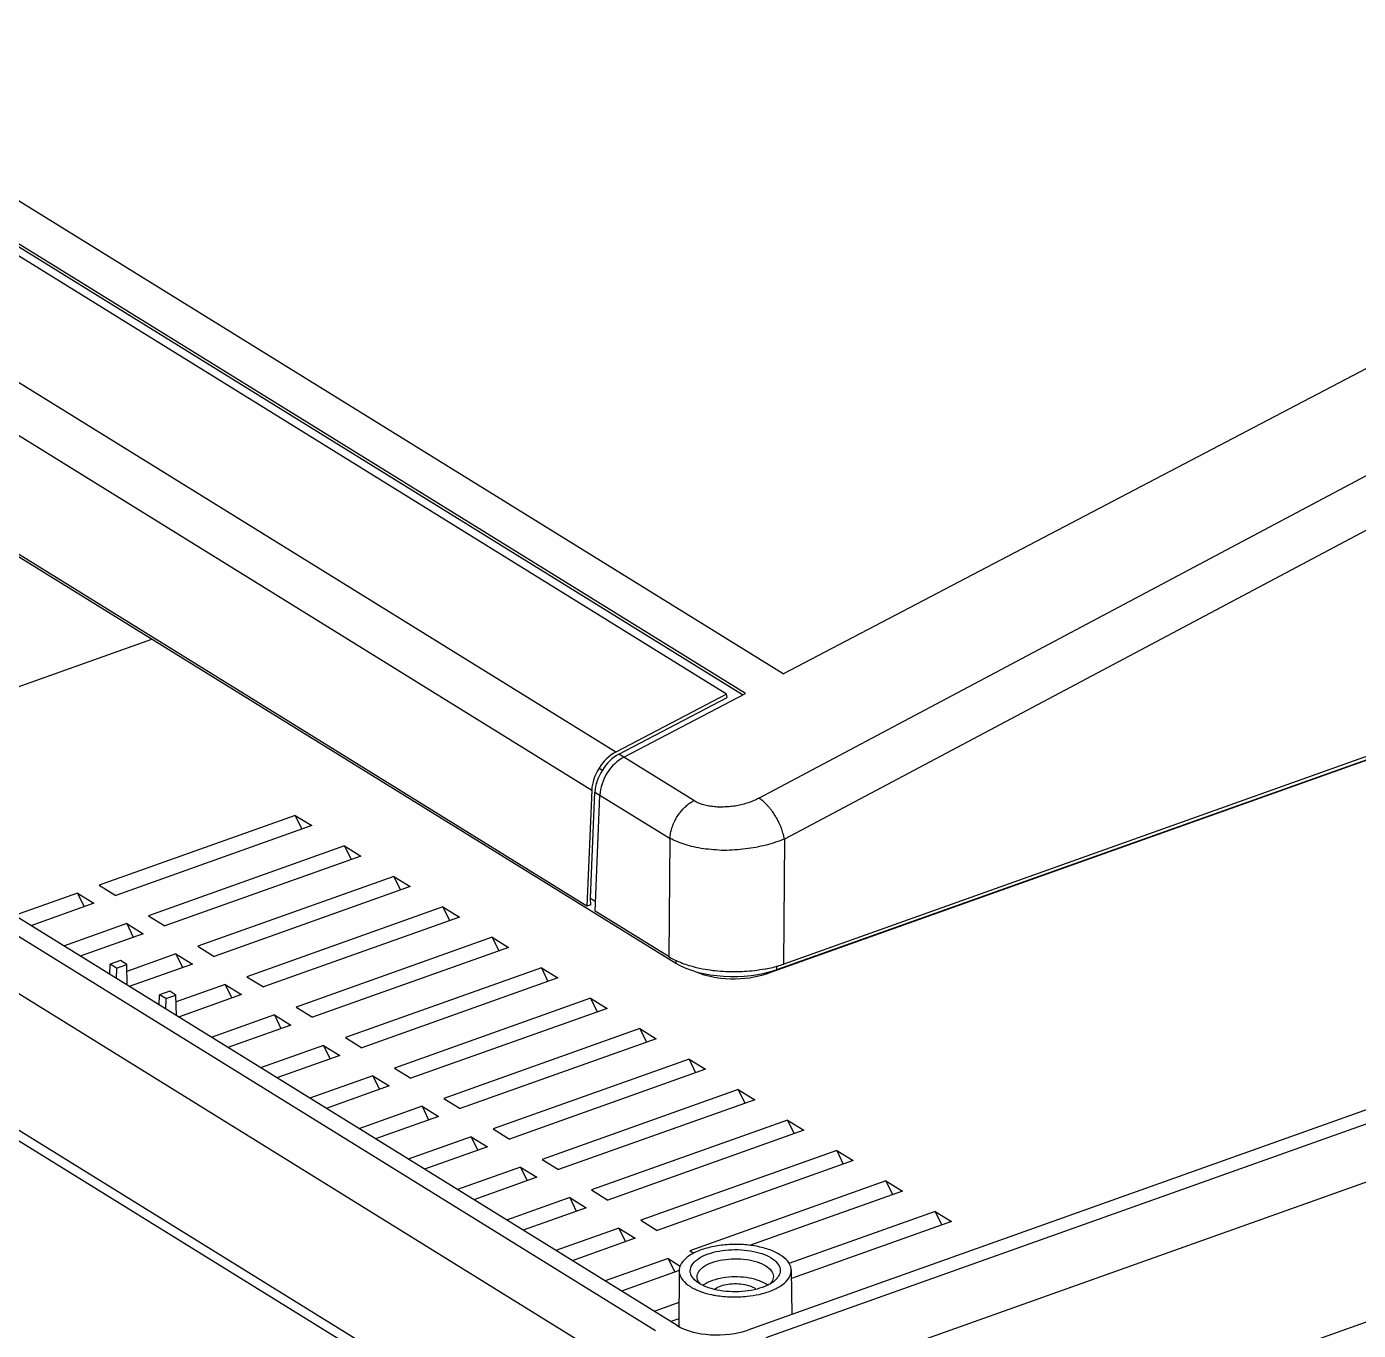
# Model space of a CAD drawing. Header units: inches. Extents: x 3721 to 4368, y 531 to 969.
# Drawn here: x 3814.1 to 3911.7, y 579.1 to 674.7 of the extents above; entities that cross this region are included whole.
import ezdxf

# ---------------------------------------------------------------- set-up
doc = ezdxf.new("R2010")
doc.units = ezdxf.units.IN
doc.header["$MEASUREMENT"] = 0
doc.layers.add('10', color=7, linetype='Continuous')
doc.layers.add('5', color=7, linetype='Continuous')

msp = doc.modelspace()

# ---------------------------------------------------------------- linework, layer by layer
at = {"layer": '10', "color": 7, "linetype": 'Continuous'}
for p, q in [((4017.948, 632.956), (3866.935, 579.158)), ((3868.269, 578.607), (4018.719, 632.205)), ((3797.454, 620.638), (3823.244, 629.826)), ((3861.758, 579.482), (3781.097, 629.39)), ((3860.154, 579.112), (3779.907, 628.764)), ((4018.377, 627.814), (3868.333, 574.36)), ((3860.224, 574.868), (3780.293, 624.325)), ((3833.755, 616.889), (3819.381, 611.768)), ((3834.958, 616.144), (3820.584, 611.023)), ((3833.755, 616.889), (3834.958, 616.144)), ((3833.755, 616.889), (3834.238, 615.888)), ((3868.588, 564.19), (4016.641, 616.934)), ((3837.364, 614.656), (3822.99, 609.535)), ((3837.364, 614.656), (3838.567, 613.911)), ((3837.364, 614.656), (3837.847, 613.655)), ((3782.135, 613.221), (3860.568, 564.692)), ((3838.567, 613.911), (3824.193, 608.79)), ((3840.973, 612.423), (3826.599, 607.302)), ((3840.973, 612.423), (3842.176, 611.678)), ((3840.973, 612.423), (3841.456, 611.422)), ((3861.354, 563.398), (3782.922, 611.927)), ((3819.381, 611.768), (3820.584, 611.023)), ((3842.176, 611.678), (3827.802, 606.558)), ((3817.784, 611.199), (3813.16, 609.551)), ((3818.987, 610.454), (3814.363, 608.807)), ((3817.784, 611.199), (3818.987, 610.454)), ((3817.784, 611.199), (3818.267, 610.198)), ((3822.99, 609.535), (3824.193, 608.79)), ((3844.582, 610.19), (3830.208, 605.069)), ((3845.785, 609.445), (3831.411, 604.325)), ((3844.582, 610.19), (3845.785, 609.445)), ((3844.582, 610.19), (3845.065, 609.189)), ((3821.393, 608.966), (3816.769, 607.318)), ((3821.393, 608.966), (3822.596, 608.222)), ((3821.393, 608.966), (3821.876, 607.965)), ((3822.596, 608.222), (3817.972, 606.574)), ((3848.191, 607.957), (3833.817, 602.836)), ((3848.191, 607.957), (3849.394, 607.213)), ((3848.191, 607.957), (3848.673, 606.956)), ((3825.002, 606.733), (3821.406, 605.452)), ((3825.002, 606.733), (3826.205, 605.989)), ((3825.002, 606.733), (3825.484, 605.732)), ((3826.599, 607.302), (3827.802, 606.558)), ((3849.394, 607.213), (3835.02, 602.092)), ((3820.153, 605.225), (3820.189, 605.98)), ((3820.934, 606.245), (3820.189, 605.98)), ((3820.652, 605.693), (3820.189, 605.98)), ((3820.652, 605.693), (3820.625, 604.933)), ((3820.652, 605.693), (3821.397, 605.958)), ((3821.397, 605.958), (3820.934, 606.245)), ((3821.424, 604.438), (3821.397, 605.958)), ((3826.205, 605.989), (3821.581, 604.341)), ((3851.8, 605.724), (3837.426, 600.603)), ((3851.8, 605.724), (3853.003, 604.98)), ((3851.8, 605.724), (3852.282, 604.723)), ((3828.611, 604.5), (3825.015, 603.219)), ((3828.611, 604.5), (3829.814, 603.756)), ((3828.611, 604.5), (3829.093, 603.499)), ((3830.208, 605.069), (3831.411, 604.325)), ((3853.003, 604.98), (3838.628, 599.859)), ((3823.762, 602.992), (3823.798, 603.747)), ((3824.543, 604.012), (3823.798, 603.747)), ((3824.261, 603.46), (3823.798, 603.747)), ((3824.261, 603.46), (3824.234, 602.7)), ((3824.261, 603.46), (3825.005, 603.725)), ((3825.005, 603.725), (3824.543, 604.012)), ((3825.033, 602.205), (3825.005, 603.725)), ((3829.814, 603.756), (3825.189, 602.108)), ((3855.409, 603.491), (3841.034, 598.37)), ((3855.409, 603.491), (3855.891, 602.49)), ((3855.409, 603.491), (3856.612, 602.747)), ((3833.817, 602.836), (3835.02, 602.092)), ((3856.612, 602.747), (3842.237, 597.626)), ((3832.22, 602.267), (3827.595, 600.62)), ((3833.422, 601.523), (3828.798, 599.875)), ((3832.22, 602.267), (3833.422, 601.523)), ((3832.22, 602.267), (3832.702, 601.266)), ((3837.426, 600.603), (3838.628, 599.859)), ((3859.017, 601.258), (3844.643, 596.137)), ((3860.22, 600.514), (3845.846, 595.393)), ((3859.017, 601.258), (3859.5, 600.257)), ((3859.017, 601.258), (3860.22, 600.514)), ((3835.828, 600.034), (3831.204, 598.387)), ((3835.828, 600.034), (3837.031, 599.29)), ((3835.828, 600.034), (3836.311, 599.033)), ((3837.031, 599.29), (3832.407, 597.642)), ((3862.626, 599.025), (3848.252, 593.904)), ((3862.626, 599.025), (3863.109, 598.024)), ((3862.626, 599.025), (3863.829, 598.281)), ((3839.437, 597.801), (3834.813, 596.154)), ((3839.437, 597.801), (3840.64, 597.057)), ((3839.437, 597.801), (3839.92, 596.8)), ((3841.034, 598.37), (3842.237, 597.626)), ((3863.829, 598.281), (3849.455, 593.16)), ((3840.64, 597.057), (3836.016, 595.409)), ((3866.235, 596.792), (3851.861, 591.671)), ((3866.235, 596.792), (3866.718, 595.791)), ((3866.235, 596.792), (3867.438, 596.048)), ((3844.643, 596.137), (3845.846, 595.393)), ((3867.438, 596.048), (3853.064, 590.927)), ((3843.046, 595.568), (3838.422, 593.921)), ((3844.249, 594.824), (3839.625, 593.177)), ((3843.046, 595.568), (3844.249, 594.824)), ((3843.046, 595.568), (3843.529, 594.567)), ((3848.252, 593.904), (3849.455, 593.16)), ((3869.844, 594.559), (3855.47, 589.438)), ((3871.047, 593.815), (3856.673, 588.694)), ((3869.844, 594.559), (3870.327, 593.558)), ((3869.844, 594.559), (3871.047, 593.815)), ((3846.655, 593.335), (3842.031, 591.688)), ((3846.655, 593.335), (3847.858, 592.591)), ((3846.655, 593.335), (3847.138, 592.334)), ((3847.858, 592.591), (3843.234, 590.944)), ((3873.453, 592.326), (3859.079, 587.205)), ((3873.453, 592.326), (3873.936, 591.325)), ((3873.453, 592.326), (3874.656, 591.582)), ((3850.264, 591.102), (3845.64, 589.455)), ((3850.264, 591.102), (3850.746, 590.101)), ((3850.264, 591.102), (3851.467, 590.358)), ((3851.861, 591.671), (3853.064, 590.927)), ((3874.656, 591.582), (3860.282, 586.461)), ((3851.467, 590.358), (3846.843, 588.711)), ((3877.062, 590.093), (3862.688, 584.973)), ((3877.062, 590.093), (3877.544, 589.092)), ((3877.062, 590.093), (3878.265, 589.349)), ((3853.873, 588.869), (3849.249, 587.222)), ((3853.873, 588.869), (3854.355, 587.868)), ((3853.873, 588.869), (3855.076, 588.125)), ((3855.47, 589.438), (3856.673, 588.694)), ((3878.265, 589.349), (3867.066, 585.359)), ((3855.076, 588.125), (3850.452, 586.478)), ((3880.671, 587.86), (3869.942, 584.038)), ((3880.671, 587.86), (3881.153, 586.86)), ((3880.671, 587.86), (3881.874, 587.116)), ((3859.079, 587.205), (3860.282, 586.461)), ((3881.874, 587.116), (3870.129, 582.932)), ((3857.482, 586.636), (3852.857, 584.989)), ((3858.685, 585.892), (3854.06, 584.245)), ((3857.482, 586.636), (3857.964, 585.636)), ((3857.482, 586.636), (3858.685, 585.892)), ((3862.688, 584.973), (3862.983, 584.79)), ((3861.09, 584.404), (3856.466, 582.756)), ((3861.09, 584.404), (3861.573, 583.403)), ((3861.09, 584.404), (3861.979, 583.854)), ((3861.892, 583.516), (3857.669, 582.012)), ((3861.896, 583.503), (3861.874, 579.427)), ((3870.12, 583.538), (3870.166, 580.309)), ((3863.212, 582.681), (3863.015, 582.851)), ((3863.373, 582.573), (3863.213, 582.682)), ((3863.463, 582.515), (3863.363, 582.634)), ((3863.664, 582.416), (3863.373, 582.573)), ((3867.413, 582.243), (3867.528, 582.164)), ((3868.379, 582.457), (3868.252, 582.542)), ((3861.883, 581.167), (3860.075, 580.523)), ((3861.877, 579.992), (3861.278, 579.779))]:
    msp.add_line(p, q, dxfattribs=at)
for centre, radius, start, end in [((3864.131, 583.188), 0.946, 210.11207, 215.81365), ((3864.843, 580.804), 2.024, 123.32709, 125.72395), ((3867.608, 584.29), 1.989, 307.13993, 311.01771), ((3865.802, 588.905), 7.308, 257.91635, 260.4178), ((3866.256, 588.483), 6.875, 282.64725, 284.48932)]:
    msp.add_arc(centre, radius, start, end, dxfattribs=at)
msp.add_ellipse((3864.712, 580.537), major_axis=(3.699, 0.017), ratio=0.46909, start_param=3.785473, end_param=5.355051, dxfattribs=at)
for points, start_tangent, end_tangent in [([(3869.293, 584.682), (3868.459, 585.067), (3867.431, 585.324), (3866.295, 585.434), (3865.136, 585.391), (3864.04, 585.197), (3863.105, 584.866), (3862.403, 584.426), (3861.993, 583.912), (3861.898, 583.502)], (-0.850384, 0.526163), (-0.017108, -0.999854)), ([(3863.015, 582.851), (3862.919, 582.958), (3862.718, 583.387), (3862.782, 583.823), (3863.103, 584.234), (3863.66, 584.59), (3864.406, 584.857), (3865.282, 585.017), (3866.216, 585.055), (3867.137, 584.968), (3867.972, 584.76), (3868.644, 584.45)], (-0.702679, 0.711507), (0.850384, -0.526163)), ([(3863.211, 583.058), (3863.333, 583.445), (3863.717, 583.815), (3864.326, 584.112), (3865.099, 584.307), (3865.962, 584.381), (3866.829, 584.327), (3867.616, 584.15), (3868.246, 583.866)], (0.002195, 0.999998), (0.850384, -0.526163)), ([(3868.644, 584.45), (3869.097, 584.065), (3869.298, 583.636), (3869.235, 583.2), (3868.914, 582.789)], (0.850384, -0.526163), (-0.75419, -0.656656)), ([(3870.119, 583.538), (3870.11, 583.659), (3869.86, 584.199), (3869.293, 584.682)], (-0.002146, 0.999998), (-0.850384, 0.526163)), ([(3861.898, 583.502), (3861.906, 583.364), (3862.157, 582.824), (3862.724, 582.341)], (-0.017108, -0.999854), (0.850384, -0.526163)), ([(3863.312, 582.713), (3863.211, 583.038), (3863.211, 583.058)], (-0.501047, 0.86542), (0.002195, 0.999998)), ([(3868.252, 582.542), (3867.615, 582.827), (3866.826, 583.003), (3865.969, 583.056), (3865.114, 582.984), (3864.341, 582.79), (3863.731, 582.495)], (-0.850384, 0.526163), (-0.835173, -0.549987)), ([(3868.246, 583.866), (3868.657, 583.506), (3868.809, 583.102), (3868.809, 583.082)], (0.850384, -0.526163), (-0.002195, -0.999998)), ([(3868.809, 583.082), (3868.687, 582.695)], (-0.002195, -0.999998), (-0.533703, -0.845672)), ([(3868.911, 582.157), (3869.613, 582.597), (3870.024, 583.111), (3870.119, 583.538)], (0.904975, 0.425464), (-0.002146, 0.999998)), ([(3862.724, 582.341), (3863.467, 581.988)], (0.850384, -0.526163), (0.939674, -0.342071)), ([(3863.467, 581.988), (3863.557, 581.956), (3864.272, 581.759)], (0.939674, -0.342071), (0.97776, -0.209729)), ([(3868.356, 582.434), (3867.611, 582.166), (3866.735, 582.006), (3865.801, 581.968), (3864.88, 582.055), (3864.045, 582.263), (3863.664, 582.416)], (-0.902365, -0.430973), (-0.904956, 0.425505)), ([(3864.51, 582.159), (3864.732, 582.298), (3865.215, 582.471), (3865.794, 582.558), (3866.399, 582.546), (3866.964, 582.437), (3867.413, 582.243)], (0.780849, 0.624719), (0.850384, -0.526163)), ([(3867.976, 581.827), (3868.911, 582.157)], (0.968166, 0.250308), (0.904975, 0.425464)), ([(3868.809, 582.704), (3868.356, 582.434)], (-0.796862, -0.604161), (-0.902365, -0.430973)), ([(3868.687, 582.695), (3868.555, 582.529)], (-0.533703, -0.845672), (-0.698527, -0.715584)), ([(3864.586, 581.699), (3865.721, 581.589), (3866.88, 581.632), (3867.762, 581.775)], (0.985982, -0.166853), (0.975712, 0.219057))]:
    msp.add_spline(points, degree=3, dxfattribs=dict(at, start_tangent=start_tangent, end_tangent=end_tangent))
at = {"layer": '5', "color": 7, "linetype": 'Continuous'}
for p, q in [((3869.529, 627.273), (4001.237, 696.291)), ((3867.74, 618.164), (4009.647, 693.502)), ((4011.375, 690.415), (3869.621, 615.158)), ((3869.529, 627.273), (3800.337, 670.084)), ((3866.754, 625.834), (3797.59, 668.629)), ((3866.551, 625.725), (3797.622, 668.374)), ((3865.366, 625.791), (3797.399, 667.845)), ((3857.245, 621.536), (3789.279, 663.589)), ((3787.525, 660.811), (3855.492, 618.758)), ((3869.068, 605.59), (4019.794, 659.287)), ((4019.741, 659.496), (3869.562, 605.995)), ((3868.355, 605.3), (4018.775, 658.887)), ((3781.219, 655.828), (3861.664, 606.054)), ((3855.135, 610.25), (3787.161, 652.308)), ((3865.366, 625.791), (3857.245, 621.536)), ((3857.482, 621.384), (3865.417, 625.542)), ((3857.847, 621.164), (3866.757, 625.833)), ((3865.417, 625.542), (3865.366, 625.791)), ((3857.845, 621.16), (3857.482, 621.384)), ((3862.983, 617.986), (3857.847, 621.164)), ((3856.033, 620.363), (3856.27, 620.211)), ((3855.492, 618.758), (3855.131, 610.252)), ((3855.398, 610.818), (3855.728, 618.606)), ((3855.728, 618.606), (3856.091, 618.381)), ((3855.733, 609.88), (3856.094, 618.385)), ((3856.094, 618.385), (3861.229, 615.208)), ((3861.167, 606.518), (3861.229, 615.208)), ((3869.621, 615.158), (3869.556, 605.992)), ((3855.413, 610.349), (3855.135, 610.25)), ((3855.398, 610.818), (3855.763, 610.592)), ((3855.416, 610.346), (3855.398, 610.818)), ((3861.162, 606.521), (3855.73, 609.882)), ((3861.656, 606.286), (3861.664, 606.054)), ((3868.355, 605.3), (3868.357, 605.4)), ((3869.068, 605.59), (3869.073, 605.863))]:
    msp.add_line(p, q, dxfattribs=at)
for centre, radius, start, end in [((3863.869, 610.907), 5.155, 238.32098, 243.35314), ((3864.172, 611.499), 5.819, 243.29818, 245.23184), ((3866.147, 616.243), 10.811, 280.91238, 281.36406), ((3866.22, 615.883), 10.444, 281.3596, 282.60891), ((3866.403, 615.084), 9.624, 282.58486, 285.73825), ((3866.568, 614.482), 9.001, 285.76654, 286.49346), ((3866.715, 613.998), 8.495, 286.47135, 289.58496)]:
    msp.add_arc(centre, radius, start, end, dxfattribs=at)
for centre, major_axis, ratio, start_param, end_param in [((3857.62, 619.342), (1.293, 2.256), 0.725297, 0.849782, 1.533895), ((3857.857, 619.19), (1.293, 2.256), 0.725297, 7.132968, 7.81708), ((3858.115, 619.036), (1.431, 2.171), 0.688348, 7.177042, 7.861155), ((3857.62, 619.342), (1.439, 2.165), 0.725713, 1.581741, 2.265854), ((3857.857, 619.19), (1.439, 2.165), 0.725713, 1.581741, 2.265854), ((3858.115, 619.036), (1.306, 2.248), 0.68799, 1.538996, 2.223109), ((3865.89, 607.568), (5.299, 0.024), 0.46909, -2.497713, -0.928134), ((3865.933, 606.816), (4.053, 0.018), 0.46909, -2.355658, -0.928134)]:
    msp.add_ellipse(centre, major_axis=major_axis, ratio=ratio, start_param=start_param, end_param=end_param, dxfattribs=at)
for points, start_tangent, end_tangent in [([(3867.74, 618.164), (3867.381, 617.982), (3866.977, 617.828), (3866.548, 617.7), (3866.105, 617.603), (3865.662, 617.538), (3865.231, 617.515)], (-0.863252, -0.504774), (-0.999991, -0.004231)), ([(3869.621, 615.158), (3869.572, 615.39), (3869.513, 615.603), (3869.452, 615.793), (3869.386, 615.972), (3869.305, 616.17), (3869.202, 616.393), (3869.074, 616.64), (3868.914, 616.912), (3868.742, 617.17), (3868.582, 617.383), (3868.435, 617.559), (3868.302, 617.703), (3868.18, 617.823), (3868.05, 617.939), (3867.902, 618.055), (3867.74, 618.164)], (-0.179131, 0.983825), (-0.854735, 0.519065)), ([(3861.229, 615.208), (3861.274, 615.592), (3861.363, 615.954), (3861.494, 616.311), (3861.665, 616.655), (3861.872, 616.982), (3862.112, 617.285), (3862.38, 617.558), (3862.669, 617.792), (3862.983, 617.986)], (0.046768, 0.998906), (0.8832, 0.468996)), ([(3865.231, 617.515), (3864.798, 617.504), (3864.373, 617.537), (3863.967, 617.603), (3863.591, 617.701), (3863.255, 617.828), (3862.983, 617.986)], (-0.997326, -0.073088), (-0.8113, 0.58463)), ([(3865.197, 614.32), (3864.424, 614.375), (3863.681, 614.454), (3862.979, 614.582), (3862.33, 614.757), (3861.743, 614.975), (3861.229, 615.208)], (-0.998645, 0.052032), (-0.893386, 0.44929)), ([(3869.621, 615.158), (3868.968, 614.927), (3868.267, 614.719), (3867.526, 614.554), (3866.759, 614.435), (3865.977, 614.365), (3865.197, 614.32)], (-0.932388, -0.361459), (-0.999135, -0.04158)), ([(3862.745, 605.84), (3862.263, 605.998), (3861.734, 606.215)], (-0.959352, 0.282211), (-0.90792, 0.419143)), ([(3868.194, 605.627), (3866.678, 605.438), (3865.116, 605.439), (3863.611, 605.63), (3862.745, 605.84)], (-0.981915, -0.18932), (-0.959352, 0.282211))]:
    msp.add_spline(points, degree=3, dxfattribs=dict(at, start_tangent=start_tangent, end_tangent=end_tangent))

doc.saveas('drawing.dxf')
